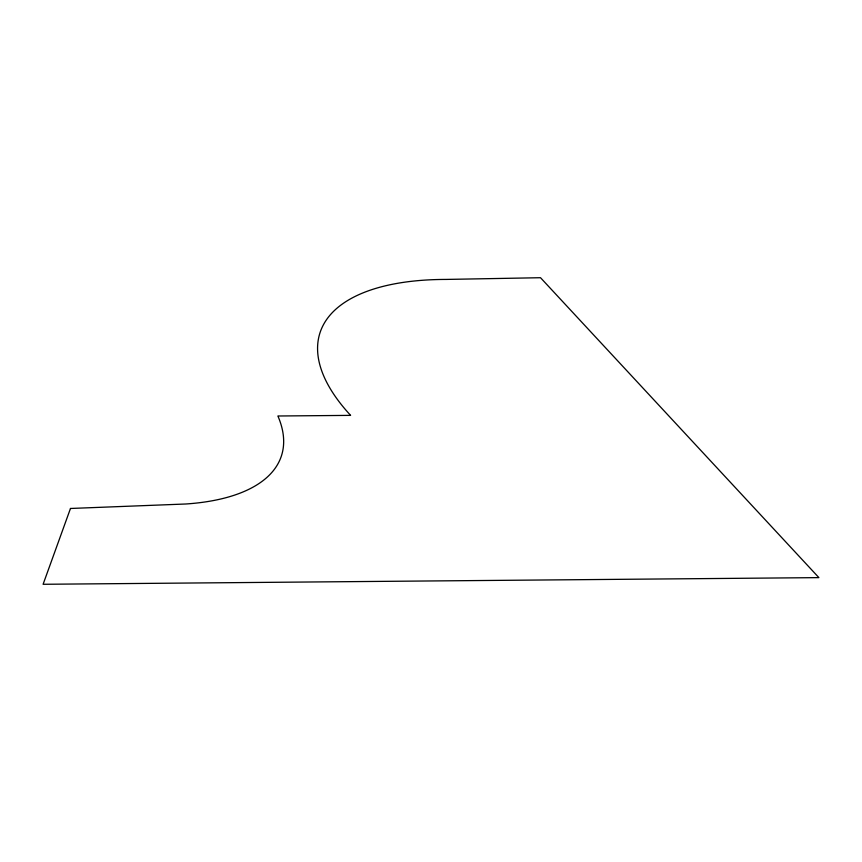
<?xml version="1.0" encoding="UTF-8"?>
<svg xmlns="http://www.w3.org/2000/svg" width="862" height="862" viewBox="0 0 862 862"><rect width="100%" height="100%" fill="white"/><g stroke="black" fill="none" stroke-linecap="round" stroke-linejoin="round"><path stroke-width="1.29" d="M70.479 508.472L43.1 584.285L818.9 577.626L540.517 277.715L446.042 279.428A260.777 112.674 18.1 0 0 350.618 415.376L277.887 416.001A238.537 103.074 18.1 0 1 185.739 504.001L70.479 508.472"/></g></svg>
